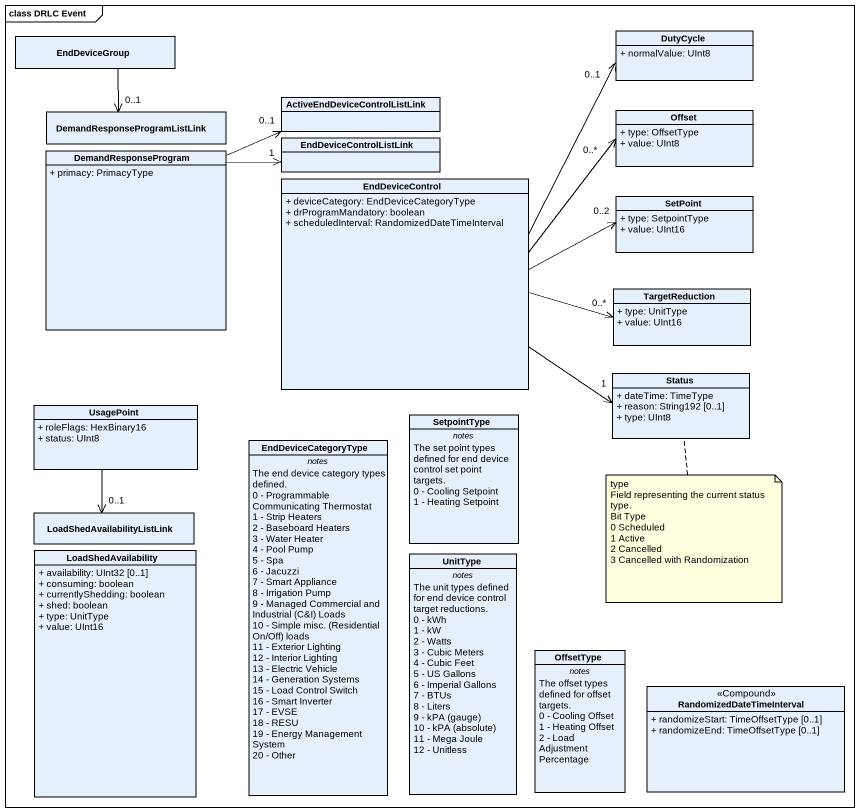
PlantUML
@startuml
mainframe class DRLC Event
hide circle
hide empty members
skinparam classAttributeIconSize 0
class EndDeviceGroup
class DutyCycle {
  + normalValue: UInt8
}
class "DemandResponseProgramListLink" as DemandResponseProgramListLin
class "ActiveEndDeviceControlListLink" as ActiveEndDeviceControlListLi
class Offset {
  + type: OffsetType
  + value: UInt8
}
class DemandResponseProgram {
  + primacy: PrimacyType
}
class EndDeviceControlListLink
class EndDeviceControl {
  + deviceCategory: EndDeviceCategoryType
  + drProgramMandatory: boolean
  + scheduledInterval: RandomizedDateTimeInterval
}
class SetPoint {
  + type: SetpointType
  + value: UInt16
}
class TargetReduction {
  + type: UnitType
  + value: UInt16
}
class Status {
  + dateTime: TimeType
  + reason: String192 [0..1]
  + type: UInt8
}
class UsagePoint {
  + roleFlags: HexBinary16
  + status: UInt8
}
class SetpointType {
  -- notes --
  The set point types defined for end device control set point targets.
  0 - Cooling Setpoint
  1 - Heating Setpoint
}
class EndDeviceCategoryType {
  -- notes --
  The end device category types defined.
  0 - Programmable Communicating Thermostat
  1 - Strip Heaters
  2 - Baseboard Heaters
  3 - Water Heater
  4 - Pool Pump
  5 - Spa
  6 - Jacuzzi
  7 - Smart Appliance
  8 - Irrigation Pump
  {field} 9 - Managed Commercial and Industrial (C&I) Loads
  {field} 10 - Simple misc. (Residential On/Off) loads
  11 - Exterior Lighting
  12 - Interior Lighting
  13 - Electric Vehicle
  14 - Generation Systems
  15 - Load Control Switch
  16 - Smart Inverter
  17 - EVSE
  18 - RESU
  19 - Energy Management System
  20 - Other
}
class LoadShedAvailabilityListLink
class LoadShedAvailability {
  + availability: UInt32 [0..1]
  + consuming: boolean
  + currentlyShedding: boolean
  + shed: boolean
  + type: UnitType
  + value: UInt16
}
class UnitType {
  -- notes --
  The unit types defined for end device control target reductions.
  0 - kWh
  1 - kW
  2 - Watts
  3 - Cubic Meters
  4 - Cubic Feet
  5 - US Gallons
  6 - Imperial Gallons
  7 - BTUs
  8 - Liters
  {field} 9 - kPA (gauge)
  {field} 10 - kPA (absolute)
  11 - Mega Joule
  12 - Unitless
}
class OffsetType {
  -- notes --
  The offset types defined for offset targets.
  0 - Cooling Offset
  1 - Heating Offset
  2 - Load Adjustment Percentage
}
class RandomizedDateTimeInterval <<Compound>> {
  + randomizeStart: TimeOffsetType [0..1]
  + randomizeEnd: TimeOffsetType [0..1]
}
EndDeviceGroup --> "0..1" DemandResponseProgramListLin
DemandResponseProgram -right-> "0..1" ActiveEndDeviceControlListLi
DemandResponseProgram -right-> "1" EndDeviceControlListLink
EndDeviceControl -up-> "0..1" DutyCycle
EndDeviceControl -right-> "0..*" Offset
EndDeviceControl -right-> "0..2" SetPoint
EndDeviceControl -right-> "0..*" TargetReduction
EndDeviceControl -right-> "1" Status
UsagePoint --> "0..1" LoadShedAvailabilityListLink
note bottom of Status
  type
  Field representing the current status type.
  Bit Type
  0 Scheduled
  1 Active
  2 Cancelled
  3 Cancelled with Randomization
end note
@enduml
